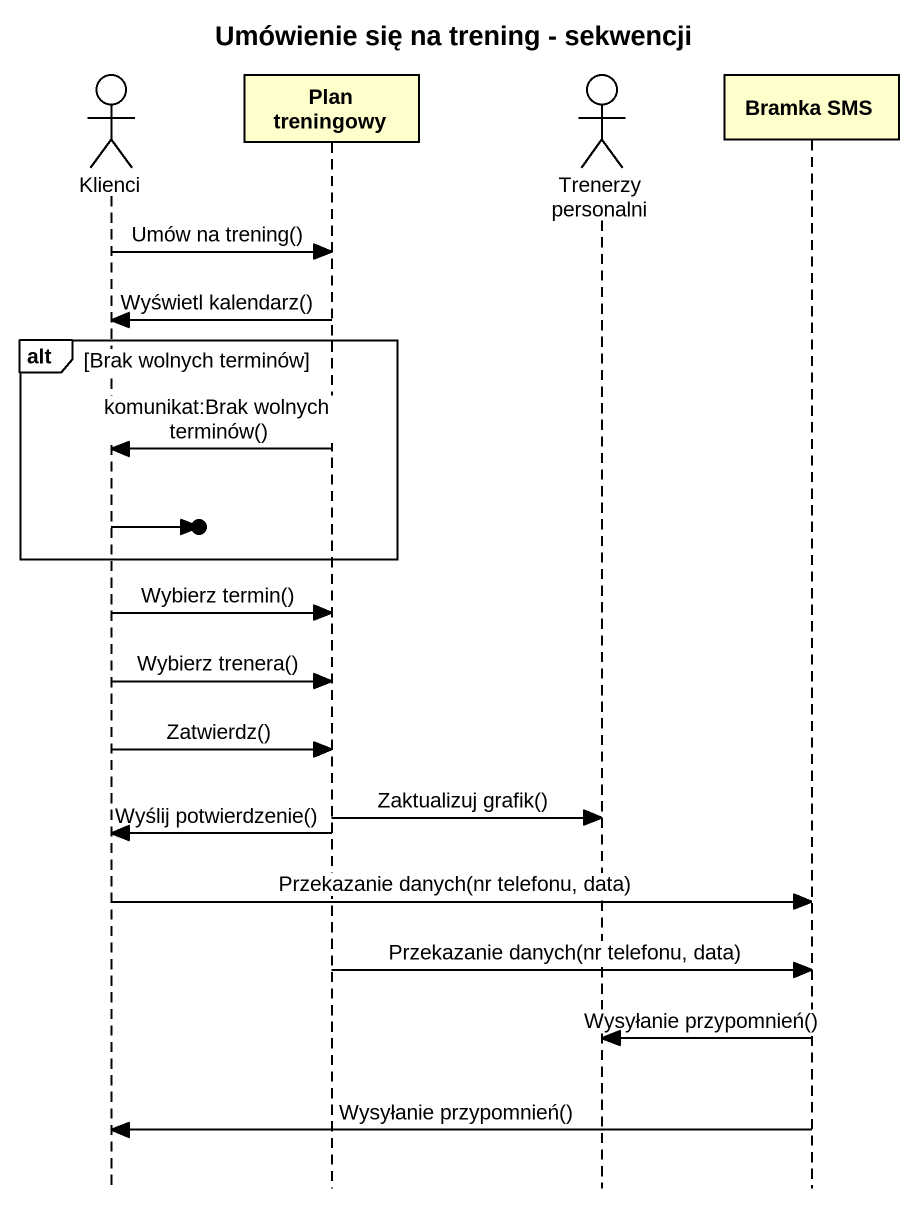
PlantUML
@startuml
title Umówienie się na trening - sekwencji
hide footbox
actor Klienci
participant "Plan treningowy" as Plan_treningowy
actor "Trenerzy personalni" as Trenerzy_personalni
participant "Bramka SMS" as Bramka_SMS

Klienci -> Plan_treningowy : Umów na trening()
Plan_treningowy -> Klienci : Wyświetl kalendarz()
alt Brak wolnych terminów
  Plan_treningowy -> Klienci : komunikat:Brak wolnych terminów()
  Klienci ->o]
end
Klienci -> Plan_treningowy : Wybierz termin()
Klienci -> Plan_treningowy : Wybierz trenera()
Klienci -> Plan_treningowy : Zatwierdz()
Plan_treningowy -> Trenerzy_personalni : Zaktualizuj grafik()
Plan_treningowy -> Klienci : Wyślij potwierdzenie()
Klienci -> Bramka_SMS : Przekazanie danych(nr telefonu, data)
Plan_treningowy -> Bramka_SMS : Przekazanie danych(nr telefonu, data)
Bramka_SMS -> Trenerzy_personalni : Wysyłanie przypomnień()
Bramka_SMS -> Klienci : Wysyłanie przypomnień()
@enduml
